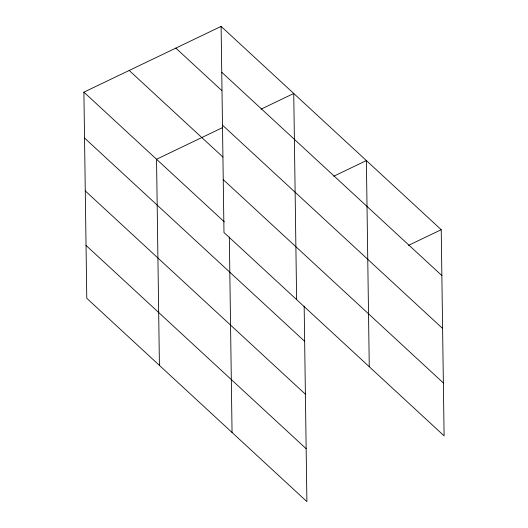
<?xml version="1.0" encoding="UTF-8"?>
<svg xmlns="http://www.w3.org/2000/svg" width="528" height="528" viewBox="0 0 528 528"><rect width="100%" height="100%" fill="white"/><g stroke="black" fill="none" stroke-linecap="round" stroke-linejoin="round"><path stroke-width="0.79" d="M304.161 306.115L306.893 501.6L86.777 298.3L83.899 92.162L221.107 26.4L441.223 229.7L444.101 435.838L223.984 232.531L221.107 26.4M222.552 127.611L156.539 159.251L159.416 365.389M261.083 109.144L293.746 93.489L296.624 299.62M333.722 176.233L366.379 160.578L369.263 366.716M408.56 245.355L441.223 229.7M221.747 72.263L441.863 275.57M175.831 48.101L221.833 90.592M222.486 125.156L442.603 328.456M129.182 70.462L223.001 157.12M223.245 179.645L443.362 382.945M83.899 92.162L224.334 221.872M84.539 138.032L304.656 341.332M85.279 190.918L305.395 394.218M86.038 245.408L306.154 448.714M229.324 236.993L232.056 432.478"/></g></svg>
